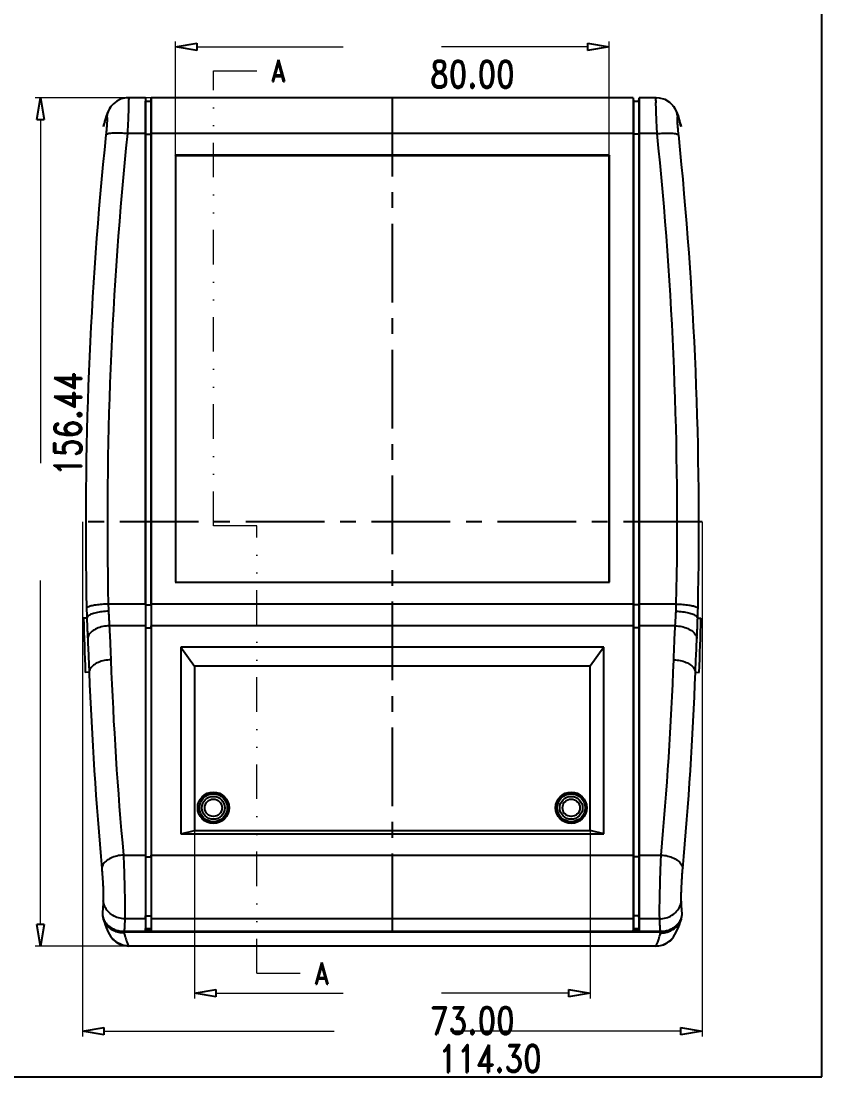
# Model space of a CAD drawing. Header units: millimetres. Extents: x -2947 to 97, y -3022 to 322.
# Drawn here: x -1943.6 to -1795.9, y -2423.5 to -2228.8 of the extents above; entities that cross this region are included whole.
import ezdxf
from ezdxf.enums import TextEntityAlignment as Align

# ---------------------------------------------------------------- set-up
doc = ezdxf.new("R2010")
doc.units = ezdxf.units.MM
doc.linetypes.add('CENTER', pattern=[50.8, 31.75, -6.35, 6.35, -6.35])
doc.linetypes.add('DIVIDE', pattern=[31.75, 12.7, -6.35, 0, -6.35, 0, -6.35])
doc.layers.get('0').update_dxf_attribs({"linetype": 'CONTINUOUS'})
doc.layers.get('Defpoints').update_dxf_attribs({"linetype": 'CONTINUOUS'})
doc.layers.add('dim', color=3, linetype='CONTINUOUS', lineweight=9)
doc.layers.add('hatch', color=56, linetype='CONTINUOUS', lineweight=9)
doc.styles.add('LongTou', font='romand.shx', dxfattribs={"width": 0.8, "bigfont": 'whgdtxt.shx'})

msp = doc.modelspace()

# ---------------------------------------------------------------- linework, layer by layer
at = {"color": 0, "linetype": 'ByBlock', "lineweight": -2}
for p, q in [((-1915.15, -2233.58), (-1911.15, -2232.92)), ((-1911.15, -2234.25), (-1911.15, -2232.92)), ((-1839.15, -2232.92), (-1835.15, -2233.58)), ((-1839.15, -2232.92), (-1839.15, -2234.25)), ((-1911.15, -2234.25), (-1915.15, -2233.58)), ((-1835.15, -2233.58), (-1839.15, -2234.25)), ((-1940.72, -2246.98), (-1940.05, -2242.98)), ((-1940.05, -2242.98), (-1939.39, -2246.98)), ((-1940.72, -2246.98), (-1939.39, -2246.98)), ((-1940.05, -2399.42), (-1940.72, -2395.42)), ((-1939.39, -2395.42), (-1940.72, -2395.42)), ((-1939.39, -2395.42), (-1940.05, -2399.42)), ((-1911.65, -2408.11), (-1907.65, -2407.44)), ((-1907.65, -2408.77), (-1911.65, -2408.11)), ((-1907.65, -2408.77), (-1907.65, -2407.44)), ((-1842.65, -2407.44), (-1838.65, -2408.11)), ((-1842.65, -2407.44), (-1842.65, -2408.77)), ((-1838.65, -2408.11), (-1842.65, -2408.77)), ((-1932.3, -2415.11), (-1928.3, -2414.44)), ((-1928.3, -2415.77), (-1932.3, -2415.11)), ((-1928.3, -2415.77), (-1928.3, -2414.44)), ((-1822, -2414.44), (-1818, -2415.11)), ((-1822, -2414.44), (-1822, -2415.77)), ((-1818, -2415.11), (-1822, -2415.77))]:
    msp.add_line(p, q, dxfattribs=at)
at = {"color": 7}
for p, q in [((-1927.06, -2244.61), (-1927.29, -2244.94)), ((-1926.58, -2244.07), (-1927.06, -2244.61)), ((-1927.06, -2244.61), (-1927.06, -2244.61)), ((-1925.94, -2243.58), (-1926.58, -2244.07)), ((-1925.15, -2243.2), (-1925.94, -2243.58)), ((-1924.25, -2243), (-1925.15, -2243.2)), ((-1923.83, -2242.98), (-1924.25, -2243)), ((-1920.7, -2242.98), (-1923.83, -2242.98)), ((-1920.7, -2242.98), (-1920.65, -2243.58)), ((-1920.7, -2242.98), (-1920.7, -2396.7)), ((-1920.65, -2243.58), (-1919.65, -2243.58)), ((-1920.65, -2336.46), (-1920.65, -2243.58)), ((-1919.65, -2243.58), (-1919.6, -2242.98)), ((-1919.65, -2336.46), (-1919.65, -2243.58)), ((-1830.7, -2242.98), (-1919.6, -2242.98)), ((-1919.6, -2242.98), (-1919.6, -2396.7)), ((-1830.7, -2242.98), (-1830.65, -2243.58)), ((-1830.7, -2242.98), (-1830.7, -2396.7)), ((-1830.65, -2243.58), (-1829.65, -2243.58)), ((-1830.65, -2243.58), (-1830.65, -2336.46)), ((-1829.65, -2243.58), (-1829.6, -2242.98)), ((-1829.65, -2243.58), (-1829.65, -2336.46)), ((-1826.47, -2242.98), (-1829.6, -2242.98)), ((-1829.6, -2242.98), (-1829.6, -2396.7)), ((-1825.87, -2243.02), (-1826.47, -2242.98)), ((-1824.84, -2243.32), (-1825.87, -2243.02)), ((-1823.98, -2243.84), (-1824.84, -2243.32)), ((-1823.33, -2244.49), (-1823.98, -2243.84)), ((-1823.25, -2244.6), (-1823.33, -2244.49)), ((-1823.25, -2244.6), (-1823.24, -2244.61)), ((-1823.02, -2244.92), (-1823.24, -2244.61)), ((-1928.07, -2246.82), (-1928.22, -2247.35)), ((-1927.92, -2246.34), (-1928.07, -2246.82)), ((-1927.76, -2245.89), (-1927.92, -2246.34)), ((-1927.56, -2245.43), (-1927.76, -2245.89)), ((-1927.29, -2244.94), (-1927.56, -2245.43)), ((-1822.75, -2245.42), (-1823.02, -2244.92)), ((-1822.55, -2245.88), (-1822.75, -2245.42)), ((-1822.38, -2246.33), (-1822.55, -2245.88)), ((-1822.23, -2246.81), (-1822.38, -2246.33)), ((-1822.09, -2247.33), (-1822.23, -2246.81)), ((-1928.42, -2248.3), (-1928.32, -2247.74)), ((-1928.22, -2247.35), (-1928.32, -2247.74)), ((-1821.98, -2247.74), (-1822.09, -2247.33)), ((-1821.98, -2247.74), (-1821.88, -2248.3)), ((-1920.7, -2249.59), (-1924.01, -2249.59)), ((-1920.7, -2249.59), (-1920.65, -2249.7)), ((-1920.65, -2249.7), (-1919.65, -2249.7)), ((-1919.65, -2249.7), (-1919.6, -2249.59)), ((-1830.7, -2249.59), (-1919.6, -2249.59)), ((-1830.65, -2249.7), (-1830.7, -2249.59)), ((-1829.65, -2249.7), (-1830.65, -2249.7)), ((-1829.6, -2249.59), (-1829.65, -2249.7)), ((-1826.29, -2249.59), (-1829.6, -2249.59)), ((-1835.11, -2253.58), (-1915.19, -2253.58)), ((-1915.19, -2253.58), (-1915.15, -2253.67)), ((-1835.15, -2253.67), (-1915.15, -2253.67)), ((-1915.15, -2253.67), (-1915.15, -2332.32)), ((-1835.11, -2253.58), (-1835.15, -2253.67)), ((-1835.15, -2332.32), (-1835.15, -2253.67)), ((-1835.11, -2332.32), (-1835.11, -2253.58)), ((-1915.19, -2332.32), (-1835.11, -2332.32)), ((-1920.7, -2336.35), (-1927.55, -2336.35)), ((-1920.7, -2336.35), (-1920.65, -2336.46)), ((-1919.65, -2336.46), (-1919.6, -2336.35)), ((-1830.7, -2336.35), (-1919.6, -2336.35)), ((-1830.65, -2336.46), (-1830.7, -2336.35)), ((-1829.6, -2336.35), (-1829.65, -2336.46)), ((-1822.76, -2336.35), (-1829.6, -2336.35)), ((-1920.65, -2336.46), (-1919.65, -2336.46)), ((-1920.65, -2336.46), (-1920.65, -2340.7)), ((-1919.65, -2336.46), (-1919.65, -2340.7)), ((-1830.65, -2336.46), (-1830.65, -2340.7)), ((-1829.65, -2336.46), (-1830.65, -2336.46)), ((-1829.65, -2336.46), (-1829.65, -2340.7)), ((-1931.49, -2338.94), (-1932.09, -2338.96)), ((-1818.81, -2338.94), (-1818.21, -2338.96)), ((-1920.7, -2340.35), (-1927.35, -2340.35)), ((-1920.7, -2340.35), (-1920.65, -2340.7)), ((-1920.65, -2340.7), (-1919.65, -2340.7)), ((-1920.65, -2340.7), (-1920.65, -2396.19)), ((-1919.65, -2340.7), (-1919.6, -2340.35)), ((-1919.65, -2340.7), (-1919.65, -2396.19)), ((-1830.7, -2340.35), (-1919.6, -2340.35)), ((-1830.65, -2340.7), (-1830.7, -2340.35)), ((-1830.65, -2340.7), (-1830.65, -2396.19)), ((-1829.65, -2340.7), (-1830.65, -2340.7)), ((-1829.6, -2340.35), (-1829.65, -2340.7)), ((-1829.65, -2340.7), (-1829.65, -2396.19)), ((-1822.95, -2340.35), (-1829.6, -2340.35)), ((-1836.15, -2344.29), (-1914.15, -2344.29)), ((-1914.15, -2344.29), (-1914.15, -2378.69)), ((-1914.15, -2344.29), (-1911.65, -2347.77)), ((-1836.15, -2344.29), (-1838.65, -2347.77)), ((-1836.15, -2378.69), (-1836.15, -2344.29)), ((-1838.65, -2347.77), (-1911.65, -2347.77)), ((-1911.65, -2347.77), (-1911.65, -2378.08)), ((-1838.65, -2378.08), (-1838.65, -2347.77)), ((-1931.06, -2348.93), (-1931.78, -2348.96)), ((-1819.24, -2348.93), (-1818.52, -2348.96)), ((-1914.15, -2378.69), (-1911.65, -2378.08)), ((-1914.15, -2378.69), (-1836.15, -2378.69)), ((-1911.65, -2378.08), (-1838.65, -2378.08)), ((-1836.15, -2378.69), (-1838.65, -2378.08)), ((-1924.74, -2382.63), (-1920.7, -2382.63)), ((-1920.7, -2382.63), (-1920.65, -2382.97)), ((-1920.65, -2382.97), (-1919.65, -2382.97)), ((-1919.65, -2382.97), (-1919.6, -2382.63)), ((-1919.6, -2382.63), (-1830.7, -2382.63)), ((-1830.65, -2382.97), (-1830.7, -2382.63)), ((-1829.65, -2382.97), (-1830.65, -2382.97)), ((-1829.6, -2382.63), (-1829.65, -2382.97)), ((-1829.6, -2382.63), (-1825.56, -2382.63)), ((-1928.46, -2394.39), (-1928.3, -2394.9)), ((-1920.7, -2394.38), (-1924.48, -2394.38)), ((-1920.7, -2394.38), (-1920.65, -2393.84)), ((-1920.65, -2393.84), (-1919.65, -2393.84)), ((-1919.65, -2393.84), (-1919.6, -2394.38)), ((-1830.7, -2394.38), (-1919.6, -2394.38)), ((-1830.65, -2393.84), (-1830.7, -2394.38)), ((-1829.65, -2393.84), (-1830.65, -2393.84)), ((-1829.6, -2394.38), (-1829.65, -2393.84)), ((-1825.82, -2394.38), (-1829.6, -2394.38)), ((-1822, -2394.9), (-1821.85, -2394.39)), ((-1928.3, -2394.9), (-1928.11, -2395.47)), ((-1928.11, -2395.47), (-1927.92, -2395.98)), ((-1927.92, -2395.98), (-1927.73, -2396.44)), ((-1927.73, -2396.44), (-1927.53, -2396.88)), ((-1825.7, -2396.7), (-1924.61, -2396.7)), ((-1920.7, -2396.7), (-1920.65, -2396.19)), ((-1919.63, -2396.38), (-1920.67, -2396.38)), ((-1920.65, -2396.19), (-1919.65, -2396.19)), ((-1919.6, -2396.7), (-1919.65, -2396.19)), ((-1830.7, -2396.7), (-1830.65, -2396.19)), ((-1829.63, -2396.38), (-1830.67, -2396.38)), ((-1830.65, -2396.19), (-1829.65, -2396.19)), ((-1829.6, -2396.7), (-1829.65, -2396.19)), ((-1822.77, -2396.88), (-1822.57, -2396.44)), ((-1822.57, -2396.44), (-1822.38, -2395.98)), ((-1822.38, -2395.98), (-1822.19, -2395.47)), ((-1822.19, -2395.47), (-1822, -2394.9)), ((-1927.53, -2396.88), (-1927.3, -2397.3)), ((-1927.3, -2397.3), (-1927.04, -2397.71)), ((-1927.04, -2397.71), (-1927.04, -2397.71)), ((-1927.04, -2397.71), (-1926.89, -2397.91)), ((-1926.89, -2397.91), (-1926.55, -2398.29)), ((-1926.55, -2398.29), (-1926.14, -2398.63)), ((-1926.14, -2398.63), (-1925.67, -2398.93)), ((-1825.68, -2396.88), (-1924.62, -2396.88)), ((-1825.67, -2397.01), (-1825.66, -2397.01)), ((-1824.64, -2398.94), (-1824.17, -2398.64)), ((-1824.17, -2398.64), (-1823.76, -2398.3)), ((-1823.76, -2398.3), (-1823.42, -2397.92)), ((-1823.42, -2397.92), (-1823.26, -2397.71)), ((-1823.26, -2397.71), (-1823, -2397.3)), ((-1823.26, -2397.71), (-1823.26, -2397.71)), ((-1823, -2397.3), (-1822.77, -2396.88)), ((-1925.67, -2398.93), (-1925.16, -2399.16)), ((-1925.16, -2399.16), (-1924.64, -2399.32)), ((-1924.64, -2399.32), (-1924.11, -2399.4)), ((-1924.11, -2399.4), (-1923.76, -2399.42)), ((-1923.77, -2399.39), (-1826.53, -2399.39)), ((-1923.77, -2399.39), (-1923.76, -2399.42)), ((-1923.76, -2399.42), (-1923.76, -2399.42)), ((-1826.54, -2399.42), (-1923.76, -2399.42)), ((-1826.54, -2399.42), (-1826.53, -2399.39)), ((-1826.54, -2399.42), (-1826.2, -2399.4)), ((-1826.54, -2399.42), (-1826.54, -2399.42)), ((-1826.2, -2399.4), (-1825.67, -2399.32)), ((-1825.67, -2399.32), (-1825.14, -2399.16)), ((-1825.14, -2399.16), (-1824.64, -2398.94))]:
    msp.add_line(p, q, dxfattribs=at)
at = {"color": 1, "linetype": 'CENTER', "ltscale": 0.4572}
for p, q in [((-1875.15, -2242.98), (-1875.15, -2399.42)), ((-1818, -2321.2), (-1932.3, -2321.2))]:
    msp.add_line(p, q, dxfattribs=at)
at = {"color": 7}
for centre, radius in [((-1908.15, -2373.92), 2.9), ((-1908.15, -2373.92), 2.57), ((-1842.15, -2373.92), 2.9), ((-1842.15, -2373.92), 2.57), ((-1908.15, -2373.92), 2.11), ((-1908.15, -2373.92), 1.6), ((-1842.15, -2373.92), 2.11), ((-1842.15, -2373.92), 1.6)]:
    msp.add_circle(centre, radius, dxfattribs=at)
for centre, radius, start, end in [((-1923.88, -2246.97), 3.96, 143.3552, 173.5733), ((-1826.42, -2246.97), 3.96, 6.4264, 36.6571), ((-1907.56, -2253.42), 21.47, 164.7533, 166.2084), ((-1915.42, -2251.27), 13.33, 162.9372, 164.7742), ((-1834.59, -2251.19), 13.02, 15.2726, 17.1833), ((-1842.58, -2253.38), 21.31, 13.7876, 15.295), ((-1232.21, -2321.96), 699.5, 174.08172, 181.23981), ((-1232.21, -2321.27), 695.5, 174.08471, 181.24284), ((-2518.1, -2321.27), 695.51, -1.2428, 5.91524), ((-2518.1, -2321.96), 699.51, -1.23977, 5.91824), ((-1835.24, -2333.56), 92.35, 181.7357, 182.5496), ((-1915.42, -2333.54), 92.71, 357.4522, 358.2629), ((-1748.97, -2333.16), 182.62, 181.2369, 181.8162), ((-2002.06, -2333.14), 183.35, 358.1851, 358.7621), ((-1232.3, -2321.92), 700, 181.39503, 182.21381), ((-2518, -2321.92), 700, 357.78619, 358.60497), ((-1232.29, -2319.79), 695.3, 182.21172, 185.18497), ((-2518, -2319.79), 695.29, 354.81502, 357.78829), ((-1232.28, -2322.09), 699.3, 182.19969, 185.17299), ((-2518.01, -2322.09), 699.29, 354.82698, 357.80033), ((-1925.68, -2393.26), 2.96, 185.8897, 191.6074), ((-1925.62, -2393.25), 3.02, 191.603, 198.1217), ((-1925.66, -2393.55), 2.92, 186.1173, 196.6459), ((-1925.57, -2393.23), 3.07, 198.1238, 201.7899), ((-1824.73, -2393.23), 3.07, 338.2092, 341.8957), ((-1824.64, -2393.55), 2.92, 343.354, 353.8547), ((-1824.68, -2393.25), 3.02, 341.8972, 348.3955), ((-1824.61, -2393.26), 2.95, 348.3912, 354.1099), ((-1924.67, -2392.81), 4.2, 270.4569, 270.5994), ((-1960.97, -2393.99), 36.47, 355.248, 355.4579), ((-1789.27, -2393.98), 36.52, 184.5423, 184.7519)]:
    msp.add_arc(centre, radius, start, end, dxfattribs=at)
for points, start_tangent, end_tangent in [([(-1923.84, -2243), (-1923.81, -2243.04), (-1923.79, -2243.43), (-1923.79, -2244.16), (-1923.82, -2245.19), (-1923.83, -2245.48)], (0.91501, -0.403431), (-0.040981, -0.99916)), ([(-1826.47, -2245.48), (-1826.48, -2245.19), (-1826.51, -2244.16), (-1826.51, -2243.43), (-1826.49, -2243.04), (-1826.46, -2243)], (-0.040981, 0.99916), (0.914861, 0.40377)), ([(-1928.16, -2247.36), (-1928.06, -2247.05), (-1927.97, -2246.82), (-1927.9, -2246.65), (-1927.82, -2246.53)], (0.29466, 0.955602), (0.59475, 0.803911)), ([(-1927.82, -2246.53), (-1927.78, -2246.55), (-1927.76, -2246.74), (-1927.76, -2247.11), (-1927.78, -2247.62), (-1927.83, -2248.27), (-1927.89, -2249.02), (-1927.98, -2249.84)], (0.595505, 0.803352), (-0.103106, -0.99467)), ([(-1923.83, -2245.48), (-1923.86, -2246.48), (-1923.93, -2247.97), (-1924.01, -2249.59)], (-0.040981, -0.99916), (-0.051714, -0.998662)), ([(-1826.29, -2249.59), (-1826.37, -2247.97), (-1826.44, -2246.48), (-1826.47, -2245.48)], (-0.051714, 0.998662), (-0.040981, 0.99916)), ([(-1822.33, -2249.84), (-1822.41, -2249.02), (-1822.47, -2248.27), (-1822.52, -2247.62), (-1822.54, -2247.11), (-1822.54, -2246.74), (-1822.52, -2246.55), (-1822.48, -2246.53)], (-0.103106, 0.99467), (0.595504, -0.803352)), ([(-1822.48, -2246.53), (-1822.41, -2246.64), (-1822.34, -2246.8), (-1822.25, -2247.02), (-1822.14, -2247.34)], (0.594753, -0.803909), (0.296761, -0.954952)), ([(-1924.01, -2249.59), (-1925.18, -2249.5), (-1926.25, -2249.49), (-1927.12, -2249.54), (-1927.71, -2249.66), (-1927.98, -2249.84)], (-0.994989, 0.099987), (-0.39129, -0.920268)), ([(-1826.29, -2249.59), (-1825.12, -2249.5), (-1824.05, -2249.49), (-1823.18, -2249.54), (-1822.59, -2249.66), (-1822.33, -2249.84)], (0.994989, 0.099987), (0.391321, -0.920254)), ([(-1927.55, -2336.35), (-1928.74, -2336.41), (-1929.83, -2336.53), (-1930.71, -2336.69), (-1931.3, -2336.89), (-1931.54, -2337.1)], (-0.999779, -0.021043), (-0.272253, -0.962226)), ([(-1822.76, -2336.35), (-1821.56, -2336.41), (-1820.47, -2336.53), (-1819.59, -2336.69), (-1819, -2336.89), (-1818.76, -2337.1)], (0.999779, -0.021043), (0.272256, -0.962225)), ([(-1927.5, -2337.66), (-1928.7, -2337.76), (-1929.79, -2337.95), (-1930.67, -2338.23), (-1931.25, -2338.57), (-1931.49, -2338.94)], (-0.999582, -0.0289), (-0.146344, -0.989234)), ([(-1927.5, -2337.66), (-1927.46, -2338.34), (-1927.43, -2338.94), (-1927.4, -2339.47), (-1927.37, -2339.94), (-1927.35, -2340.35)], (0.044576, -0.999006), (0.067693, -0.997706)), ([(-1822.95, -2340.35), (-1822.93, -2339.94), (-1822.9, -2339.47), (-1822.87, -2338.94), (-1822.84, -2338.34), (-1822.8, -2337.66)], (0.067693, 0.997706), (0.044577, 0.999006)), ([(-1822.8, -2337.66), (-1821.6, -2337.76), (-1820.51, -2337.95), (-1819.63, -2338.23), (-1819.05, -2338.57), (-1818.81, -2338.94)], (0.999582, -0.0289), (0.146344, -0.989234)), ([(-1931.49, -2338.94), (-1931.46, -2339.88), (-1931.43, -2340.72), (-1931.4, -2341.47), (-1931.37, -2342.12), (-1931.34, -2342.69)], (0.03191, -0.999491), (0.048558, -0.99882)), ([(-1818.96, -2342.69), (-1818.93, -2342.12), (-1818.9, -2341.46), (-1818.87, -2340.72), (-1818.84, -2339.88), (-1818.81, -2338.94)], (0.048558, 0.99882), (0.03191, 0.999491)), ([(-1927.35, -2340.35), (-1928.56, -2340.5), (-1929.65, -2340.85), (-1930.53, -2341.36), (-1931.11, -2342), (-1931.34, -2342.69)], (-0.999472, -0.032501), (-0.062718, -0.998031)), ([(-1927.35, -2340.35), (-1927.24, -2342.59), (-1927.15, -2344.65), (-1927.07, -2346.63)], (0.048407, -0.998828), (0.038587, -0.999255)), ([(-1823.23, -2346.63), (-1823.15, -2344.65), (-1823.06, -2342.59), (-1822.95, -2340.35)], (0.038588, 0.999255), (0.048407, 0.998828)), ([(-1822.95, -2340.35), (-1821.75, -2340.5), (-1820.65, -2340.85), (-1819.77, -2341.36), (-1819.19, -2342), (-1818.96, -2342.69)], (0.999472, -0.032501), (0.062718, -0.998031)), ([(-1931.34, -2342.69), (-1931.24, -2344.92), (-1931.15, -2346.97), (-1931.06, -2348.93)], (0.048558, -0.99882), (0.038936, -0.999242)), ([(-1819.24, -2348.93), (-1819.16, -2346.97), (-1819.06, -2344.92), (-1818.96, -2342.69)], (0.038937, 0.999242), (0.048558, 0.99882)), ([(-1927.07, -2346.63), (-1928.27, -2346.76), (-1929.37, -2347.1), (-1930.24, -2347.61), (-1930.83, -2348.24), (-1931.06, -2348.93)], (-0.999664, -0.025906), (-0.072447, -0.997372)), ([(-1823.23, -2346.63), (-1822.03, -2346.76), (-1820.93, -2347.1), (-1820.06, -2347.61), (-1819.47, -2348.24), (-1819.24, -2348.93)], (0.999664, -0.025906), (0.072447, -0.997372)), ([(-1924.74, -2382.63), (-1925.97, -2382.81), (-1927.07, -2383.2), (-1927.95, -2383.76), (-1928.53, -2384.42), (-1928.73, -2385.14)], (-0.998151, -0.060777), (-0.020753, -0.999785)), ([(-1924.74, -2382.63), (-1924.68, -2384.11), (-1924.62, -2385.76), (-1924.57, -2387.48), (-1924.53, -2389.18), (-1924.49, -2390.79), (-1924.48, -2392.24), (-1924.47, -2393.46), (-1924.48, -2394.38)], (0.045303, -0.998973), (-0.02147, -0.99977)), ([(-1825.82, -2394.38), (-1825.83, -2393.46), (-1825.83, -2392.24), (-1825.81, -2390.79), (-1825.77, -2389.18), (-1825.73, -2387.48), (-1825.68, -2385.76), (-1825.62, -2384.11), (-1825.56, -2382.63)], (-0.02147, 0.99977), (0.045303, 0.998973)), ([(-1825.56, -2382.63), (-1824.33, -2382.81), (-1823.23, -2383.2), (-1822.35, -2383.76), (-1821.78, -2384.42), (-1821.57, -2385.14)], (0.998151, -0.060777), (0.020743, -0.999785)), ([(-1928.73, -2385.14), (-1928.67, -2385.89), (-1928.61, -2386.72), (-1928.56, -2387.58), (-1928.51, -2388.43), (-1928.48, -2389.25), (-1928.46, -2389.97), (-1928.46, -2390.58), (-1928.47, -2391.05)], (0.09015, -0.995928), (-0.042356, -0.999103)), ([(-1821.83, -2391.05), (-1821.84, -2390.58), (-1821.84, -2389.97), (-1821.82, -2389.25), (-1821.79, -2388.43), (-1821.74, -2387.58), (-1821.69, -2386.72), (-1821.63, -2385.89), (-1821.57, -2385.14)], (-0.042356, 0.999103), (0.09015, 0.995928)), ([(-1928.47, -2391.05), (-1928.5, -2391.77), (-1928.54, -2392.41), (-1928.58, -2393.01), (-1928.62, -2393.56)], (-0.04241, -0.9991), (-0.092031, -0.995756)), ([(-1924.48, -2394.38), (-1925.65, -2394.21), (-1926.73, -2393.74), (-1927.6, -2393.01), (-1928.2, -2392.09), (-1928.47, -2391.05)], (-0.999964, 0.008526), (-0.088175, 0.996105)), ([(-1825.82, -2394.38), (-1824.65, -2394.21), (-1823.57, -2393.74), (-1822.7, -2393.01), (-1822.1, -2392.09), (-1821.83, -2391.05)], (0.999964, 0.008525), (0.088182, 0.996104)), ([(-1821.68, -2393.56), (-1821.72, -2393.05), (-1821.76, -2392.48), (-1821.8, -2391.82), (-1821.83, -2391.05)], (-0.09203, 0.995756), (-0.04241, 0.9991)), ([(-1927.96, -2395.36), (-1928.15, -2395.08), (-1928.3, -2394.79), (-1928.42, -2394.48), (-1928.46, -2394.39)], (-0.603105, 0.797662), (-0.286215, 0.958165)), ([(-1928.42, -2394.37), (-1928.23, -2394.78), (-1927.84, -2395.32), (-1927.34, -2395.79), (-1926.75, -2396.18), (-1926.08, -2396.46), (-1925.36, -2396.64), (-1924.61, -2396.7)], (0.37109, -0.928597), (1, 0)), ([(-1924.48, -2394.38), (-1924.52, -2395.25), (-1924.56, -2396), (-1924.61, -2396.7)], (-0.039575, -0.999217), (-0.07488, -0.997193)), ([(-1825.69, -2396.7), (-1825.74, -2396.04), (-1825.78, -2395.28), (-1825.82, -2394.38)], (-0.07488, 0.997193), (-0.039575, 0.999217)), ([(-1825.7, -2396.7), (-1824.94, -2396.64), (-1824.21, -2396.46), (-1823.54, -2396.17), (-1822.95, -2395.78), (-1822.46, -2395.31), (-1822.07, -2394.78), (-1821.88, -2394.37)], (1, 0), (0.371104, 0.928592)), ([(-1821.85, -2394.39), (-1821.88, -2394.48), (-1822, -2394.79), (-1822.15, -2395.08), (-1822.34, -2395.36)], (-0.286216, -0.958165), (-0.603106, -0.797661)), ([(-1924.64, -2397.01), (-1925.6, -2396.91), (-1926.52, -2396.58), (-1927.32, -2396.06), (-1927.96, -2395.36)], (-0.999968, -0.007974), (-0.580584, 0.8142)), ([(-1924.62, -2396.88), (-1925.11, -2396.85), (-1925.59, -2396.77), (-1926.05, -2396.65), (-1926.49, -2396.48), (-1926.91, -2396.27), (-1927.29, -2396.01), (-1927.64, -2395.71), (-1927.96, -2395.36)], (-1, 0), (-0.621828, 0.783154)), ([(-1822.34, -2395.36), (-1822.66, -2395.71), (-1823.01, -2396.01), (-1823.4, -2396.27), (-1823.81, -2396.48), (-1824.25, -2396.65), (-1824.72, -2396.77), (-1825.19, -2396.85), (-1825.68, -2396.88)], (-0.621828, -0.783154), (-1, 0)), ([(-1825.66, -2397.01), (-1824.7, -2396.91), (-1823.79, -2396.58), (-1822.98, -2396.06), (-1822.34, -2395.36)], (0.999962, -0.008686), (0.580585, 0.8142)), ([(-1923.77, -2399.39), (-1924.9, -2399.23), (-1925.94, -2398.76), (-1926.8, -2398.02), (-1927.04, -2397.71)], (-0.999981, -0.00622), (-0.577143, 0.816643)), ([(-1924.63, -2397.01), (-1924.46, -2397.61), (-1924.31, -2398.1), (-1924.17, -2398.49), (-1924.06, -2398.8), (-1923.96, -2399.04), (-1923.87, -2399.23), (-1923.77, -2399.39)], (0.264258, -0.964452), (0.543676, -0.839295)), ([(-1826.53, -2399.39), (-1826.44, -2399.25), (-1826.36, -2399.07), (-1826.25, -2398.82), (-1826.13, -2398.51), (-1826, -2398.12), (-1825.85, -2397.62), (-1825.67, -2397.01)], (0.543676, 0.839295), (0.264259, 0.964452)), ([(-1826.53, -2399.39), (-1825.4, -2399.23), (-1824.36, -2398.76), (-1823.5, -2398.02), (-1823.26, -2397.71)], (0.999981, -0.006218), (0.57714, 0.816645))]:
    msp.add_spline(points, degree=3, dxfattribs=dict(at, start_tangent=start_tangent, end_tangent=end_tangent))
at = {"layer": 'Defpoints'}
for p, q in [((-1795.9, -2423.54), (-1795.9, -2056.46)), ((-2052.59, -2423.54), (-1795.9, -2423.54))]:
    msp.add_line(p, q, dxfattribs=at)
at = {"layer": 'Defpoints', "color": 0}
for p in [(-1915.15, -2233.58), (-1940.05, -2242.98), (-1919.6, -2242.98), (-1915.15, -2253.67), (-1835.15, -2253.67), (-1932.3, -2321.2), (-1818, -2321.2), (-1911.65, -2378.08), (-1838.65, -2378.08), (-1923.76, -2399.42), (-1911.65, -2408.11), (-1932.3, -2415.11)]:
    msp.add_point(p, dxfattribs=at)
at = {"layer": 'dim', "color": 131, "lineweight": 5}
for p, q in [((-1915.15, -2253.67), (-1915.15, -2232.58)), ((-1835.15, -2253.67), (-1835.15, -2232.58)), ((-1919.6, -2242.98), (-1941.05, -2242.98)), ((-1932.3, -2321.2), (-1932.3, -2416.11)), ((-1818, -2321.2), (-1818, -2416.11)), ((-1911.65, -2378.08), (-1911.65, -2409.11)), ((-1838.65, -2378.08), (-1838.65, -2409.11)), ((-1923.76, -2399.42), (-1941.05, -2399.42))]:
    msp.add_line(p, q, dxfattribs=at)
at = {"layer": 'dim', "lineweight": 5}
for p, q in [((-1911.15, -2233.58), (-1884.24, -2233.58)), ((-1839.15, -2233.58), (-1866.06, -2233.58)), ((-1940.05, -2246.98), (-1940.05, -2310.39)), ((-1940.05, -2395.42), (-1940.05, -2332.01)), ((-1907.65, -2408.11), (-1884.24, -2408.11)), ((-1842.65, -2408.11), (-1866.06, -2408.11)), ((-1928.3, -2415.11), (-1885.86, -2415.11)), ((-1822, -2415.11), (-1864.44, -2415.11))]:
    msp.add_line(p, q, dxfattribs=at)
at = {"layer": 'hatch', "color": 2, "linetype": 'DIVIDE', "ltscale": 0.5}
for p, q in [((-1908.15, -2321.92), (-1908.15, -2237.98)), ((-1900.15, -2321.92), (-1908.15, -2321.92)), ((-1900.15, -2404.42), (-1900.15, -2321.92))]:
    msp.add_line(p, q, dxfattribs=at)
at = {"layer": 'hatch', "color": 2}
for p, q in [((-1908.15, -2237.98), (-1904.15, -2237.98)), ((-1904.15, -2237.98), (-1900.15, -2237.98)), ((-1908.15, -2321.92), (-1908.15, -2319.92)), ((-1906.15, -2321.92), (-1908.15, -2321.92)), ((-1900.15, -2321.92), (-1902.15, -2321.92)), ((-1900.15, -2323.92), (-1900.15, -2321.92)), ((-1900.15, -2404.42), (-1896.15, -2404.42)), ((-1896.15, -2404.42), (-1892.15, -2404.42))]:
    msp.add_line(p, q, dxfattribs=at)

# ---------------------------------------------------------------- texts
at = {"layer": 'dim', "color": 42, "style": 'LongTou', "text_generation_flag": 6, "width": 0.8}
for s, rotation, p in [('80.00', 180, (-1868.16, -2236.14)), ('156.44', 270, (-1937.5, -2312.65)), ('73.00', 180, (-1868.16, -2410.66)), ('114.30', 180, (-1866.6, -2417.66))]:
    msp.add_text(s, height=5, rotation=rotation, dxfattribs=at).set_placement(p, align=Align.TOP_LEFT)
at = {"layer": 'hatch', "color": 6, "style": 'LongTou', "text_generation_flag": 6, "width": 0.8}
for p in [(-1896.15, -2237.98), (-1888.15, -2404.42)]:
    msp.add_text('A', height=4, rotation=180, dxfattribs=at).set_placement(p, align=Align.MIDDLE)

doc.saveas('drawing.dxf')
